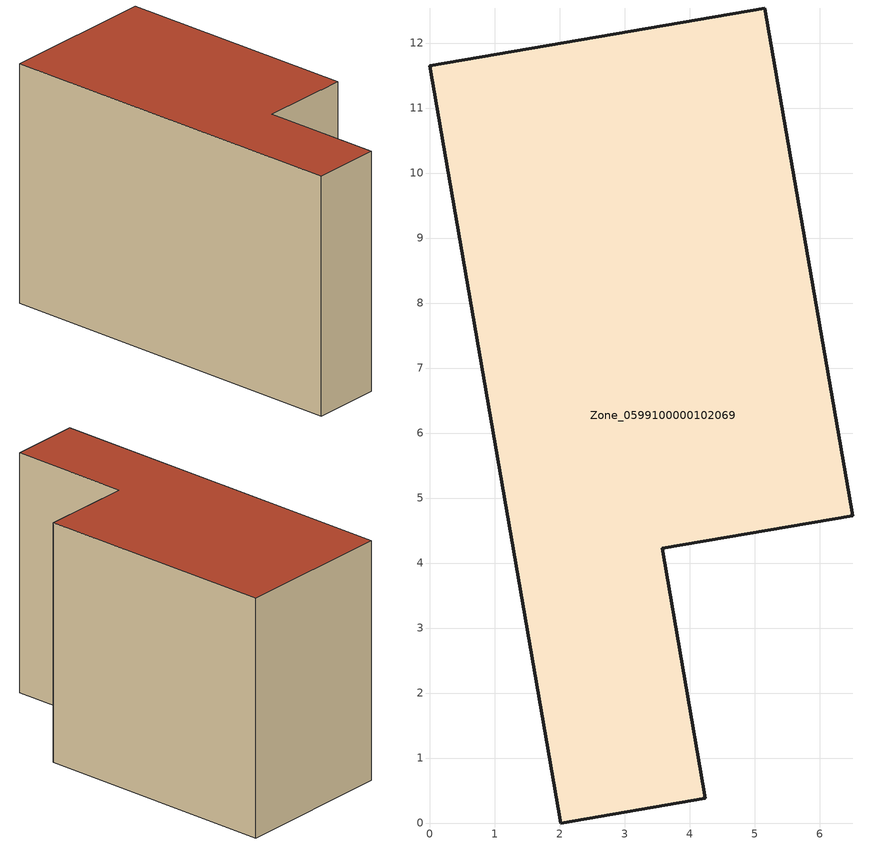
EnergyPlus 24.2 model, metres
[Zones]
Zone_0599100000102069
 floor ground (C_G): 0,11.65 5.15,12.54 6.5,4.73 3.57,4.23 4.23,0.38 2.01,0 z0
 wall outside (C_F): 2.01,0 4.23,0.38 3.57,4.23 6.5,4.73 5.15,12.54 0,11.65 2.01,0 z0:7.88
 roof outside (C_R): 5.15,12.54 0,11.65 2.01,0 4.23,0.38 3.57,4.23 6.5,4.73 z7.88
[BUILDING]
Pand.0599100000102069: North Axis=0; Terrain=City; Loads Convergence Tolerance Value=0.04; Temperature Convergence Tolerance Value=0.4; Solar Distribution=FullExterior; Maximum Number of Warmup Days=25; Minimum Number of Warmup Days=1
[Site:Location]
Rotterdam.The.Hague.AP_ZH_NLD Design_Conditions: Latitude=51.96; Longitude=4.45; Time Zone=1; Elevation=-4.5
[SITE:GROUNDTEMPERATURE:BUILDINGSURFACE]
18, 18, 18, 18, 18, 18, 18, 18, 18, 18, 18, 18
[MATERIAL] Thermal Absorptance=0.9; Solar Absorptance=0.7; Visible Absorptance=0.7
Name | Roughness | Thickness | Conductivity | Density | Specific Heat
G.TI.1946 | MediumSmooth | 0.15 | 1 | 540 | 1210
F.TI.1946 | Rough | 0.3 | 0.857143 | 1920 | 840
R.TI.1946 | MediumRough | 0.2 | 0.1 | 1500 | 1000
[CONSTRUCTION]
C_G: G.TI.1946
C_F: F.TI.1946
C_R: R.TI.1946
[ZONE]
Zone_0599100000102069: Type=1; Multiplier=1; Ceiling Height=Autocalculate; Volume=Autocalculate; Floor Area=autocalculate; Part of Total Floor Area=Yes
[ZONEINFILTRATION:DESIGNFLOWRATE]
Infil_Zone_0599100000102069: Zone or ZoneList or Space or SpaceList=Zone_0599100000102069; Schedule=AlwaysOn; Design Flow Rate Calculation Method=Flow/Area; Flow Rate per Floor Area=0.003; Constant Term Coefficient=1; Temperature Term Coefficient=0; Velocity Term Coefficient=0; Velocity Squared Term Coefficient=0
[HVACTEMPLATE:ZONE:IDEALLOADSAIRSYSTEM]
Zone_0599100000102069: Maximum Heating Supply Air Temperature=50; Minimum Cooling Supply Air Temperature=13; Maximum Heating Supply Air Humidity Ratio=0.0156; Minimum Cooling Supply Air Humidity Ratio=0.0077; Heating Limit=NoLimit; Cooling Limit=NoLimit; Dehumidification Control Type=ConstantSensibleHeatRatio; Cooling Sensible Heat Ratio=0.7; Dehumidification Setpoint=60; Humidification Control Type=None; Humidification Setpoint=30; Outdoor Air Method=None; Outdoor Air Flow Rate per Person=0.00944; Outdoor Air Flow Rate per Zone Floor Area=0; Outdoor Air Flow Rate per Zone=0; Demand Controlled Ventilation Type=None; Outdoor Air Economizer Type=NoEconomizer; Heat Recovery Type=None; Sensible Heat Recovery Effectiveness=0.7; Latent Heat Recovery Effectiveness=0.65
[ZONECONTROL:THERMOSTAT]
ThermostatControl_Zone_0599100000102069: Zone or ZoneList=Zone_0599100000102069; Control Type Schedule=DualSetpointControlType; Control 1=Thermostat_Zone_0599100000102069; Temperature Difference Between Cutout And Setpoint=0
[THERMOSTATSETPOINT:DUALSETPOINT]
Thermostat_Zone_0599100000102069: Heating Setpoint Temperature Schedule=HeatingSetpoint_Zone_0599100000102069; Cooling Setpoint Temperature Schedule=CoolingSetpoint_Zone_0599100000102069
[SCHEDULE:COMPACT]
HeatingSetpoint_Zone_0599100000102069: Through: 12/31, For: AllDays, Until: 24:00, 21
CoolingSetpoint_Zone_0599100000102069: Through: 12/31, For: AllDays, Until: 24:00, 24
DualSetpointControlType: Through: 12/31, For: AllDays, Until: 24:00, 4
AlwaysOn: Through: 12/31, For: AllDays, Until: 24:00, 1
